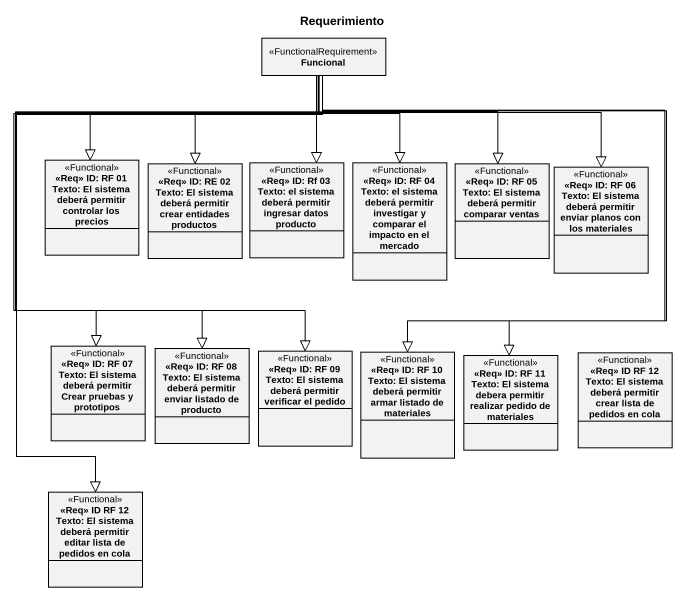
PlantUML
@startuml
title Requerimiento
hide circle
hide empty members
class Funcional <<FunctionalRequirement>>
class "<<Req>> ID: RF 01 Texto: El sistema deberá permitir controlar los precios" as Req_ID_RF_01_Texto_El <<Functional>>
class "<<Req>> ID: RE 02 Texto: El sistema deberá permitir crear entidades productos" as Req_ID_RE_02_Texto_El <<Functional>>
class "<<Req>> ID: Rf 03 Texto: el sistema deberá permitir ingresar datos producto" as Req_ID_Rf_03_Texto_el <<Functional>>
class "<<Req>> ID: RF 04 Texto: el sistema deberá permitir investigar y comparar el impacto en el mercado" as Req_ID_RF_04_Texto_el <<Functional>>
class "<<Req>> ID: RF 05 Texto: El sistema deberá permitir comparar ventas" as Req_ID_RF_05_Texto_El <<Functional>>
class "<<Req>> ID: RF 06 Texto: El sistema deberá permitir enviar planos con los materiales" as Req_ID_RF_06_Texto_El <<Functional>>
class "<<Req>> ID: RF 07 Texto: El sistema deberá permitir Crear pruebas y prototipos" as Req_ID_RF_07_Texto_El <<Functional>>
class "<<Req>> ID: RF 08 Texto: El sistema deberá permitir enviar listado de producto" as Req_ID_RF_08_Texto_El <<Functional>>
class "<<Req>> ID: RF 09 Texto: El sistema deberá permitir verificar el pedido" as Req_ID_RF_09_Texto_El <<Functional>>
class "<<Req>> ID: RF 10 Texto: El sistema deberá permitir armar listado de materiales" as Req_ID_RF_10_Texto_El <<Functional>>
class "<<Req>> ID: RF 11 Texto: El sistema debera permitir realizar pedido de materiales" as Req_ID_RF_11_Texto_El <<Functional>>
class "<<Req>> ID RF 12 Texto: El sistema deberá permitir crear lista de pedidos en cola" as Req_ID_RF_12_Texto_El <<Functional>>
class "<<Req>> ID RF 12 Texto: El sistema deberá permitir editar lista de pedidos en cola" as Req_ID_RF_12_Texto_El_2 <<Functional>>
Funcional --|> Req_ID_RF_01_Texto_El
Funcional --|> Req_ID_RE_02_Texto_El
Funcional --|> Req_ID_Rf_03_Texto_el
Funcional --|> Req_ID_RF_04_Texto_el
Funcional --|> Req_ID_RF_05_Texto_El
Funcional -right-|> Req_ID_RF_06_Texto_El
Funcional --|> Req_ID_RF_07_Texto_El
Funcional --|> Req_ID_RF_08_Texto_El
Funcional --|> Req_ID_RF_09_Texto_El
Funcional --|> Req_ID_RF_10_Texto_El
Funcional --|> Req_ID_RF_11_Texto_El
Funcional --|> Req_ID_RF_12_Texto_El_2
@enduml
